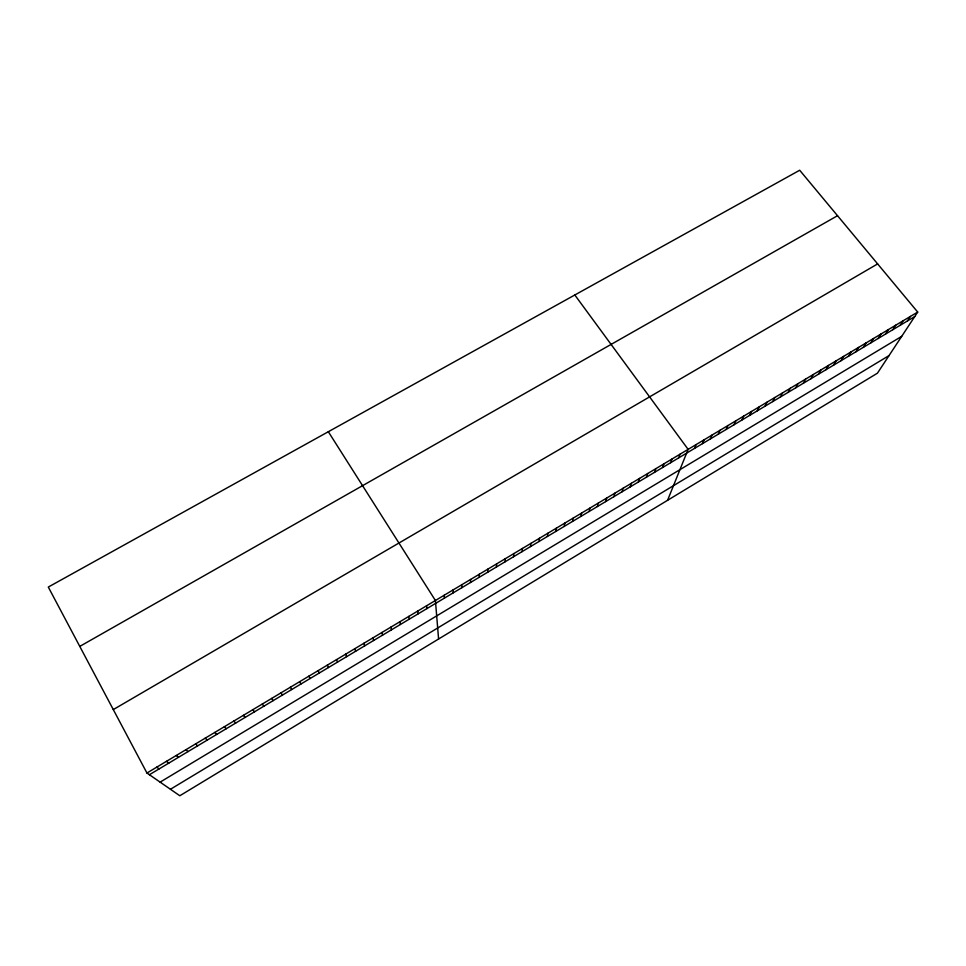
<?xml version="1.0" encoding="UTF-8"?>
<svg xmlns="http://www.w3.org/2000/svg" width="966" height="966" viewBox="0 0 966 966"><rect width="100%" height="100%" fill="white"/><g stroke="black" fill="none" stroke-linecap="round" stroke-linejoin="round"><path stroke-width="1.45" d="M470.551 582.474L470.575 579.467M479.208 577.294L479.281 574.263M487.83 572.126L487.975 569.059M496.427 566.982L496.633 563.89M504.989 561.85L505.254 558.722M513.538 556.742L513.864 553.578M522.038 551.646L522.437 548.459M530.527 546.563L530.974 543.339M538.98 541.503L539.499 538.255M547.408 536.456L547.988 533.172M555.812 531.433L556.44 528.112M564.192 526.422L564.881 523.077M572.536 521.423L573.285 518.042M580.856 516.436L581.653 513.031M589.151 511.473L590.009 508.044M597.411 506.534L598.328 503.069M605.646 501.595L606.624 498.106M613.869 496.681L614.895 493.155M622.044 491.779L623.142 488.228M630.206 486.9L631.353 483.314M638.345 482.022L639.54 478.411M646.447 477.168L647.703 473.533M654.537 472.338L655.842 468.667M662.591 467.508L663.956 463.825M670.621 462.702L672.034 458.983M678.627 457.92L680.088 454.165M667.566 500.316L688.13 449.359L574.818 294.992M694.554 448.381L696.136 444.577M702.487 443.635L704.117 439.796M710.384 438.902L712.075 435.038M718.269 434.181L719.996 430.305M726.118 429.484L727.905 425.571M733.955 424.799L735.79 420.862M741.755 420.125L743.639 416.165M749.531 415.465L751.476 411.48M757.296 410.828L759.276 406.807M765.024 406.191L767.064 402.158M772.728 401.578L774.817 397.521M780.407 396.978L782.545 392.896M788.075 392.401L790.26 388.284M795.706 387.825L797.94 383.683M803.314 383.273L805.608 379.107M810.909 378.72L813.239 374.542M818.468 374.192L820.846 369.99M826.015 369.688L828.442 365.45M833.537 365.184L836.001 360.922M841.024 360.692L843.547 356.418M848.498 356.225L851.07 351.914M855.948 351.769L858.557 347.434M863.375 347.313L866.031 342.966M870.777 342.882L873.481 338.511M878.154 338.462L880.907 334.067M885.52 334.067L888.309 329.635M892.85 329.672L895.687 325.228M900.167 325.288L903.053 320.821M907.46 320.929L910.383 316.437M917.7 312.066L877.442 373.178L179.821 795.755L146.941 773.017L48.3 587.062L799.691 170.245L917.7 312.066L146.941 773.017M170.451 789.27L889.046 355.573M160.127 782.134L901.701 336.361M149.404 774.72L914.73 316.582M113.288 709.587L877.623 263.911M79.78 646.399L837.522 215.708M156.734 767.161L159.112 768.9M166.502 761.317L168.796 763.104M176.235 755.497L178.456 757.32M185.919 749.701L188.068 751.572M195.591 743.929L197.656 745.837M205.215 738.169L207.207 740.113M214.802 732.433L216.722 734.414M224.366 726.71L226.213 728.738M233.893 721.01L235.656 723.075M243.384 715.335L245.074 717.436M252.851 709.672L254.469 711.821M262.281 704.045L263.815 706.218M271.675 698.418L273.149 700.64M328.331 431.717L435.412 600.502L438.588 639.009M281.034 692.815L282.434 695.085M290.368 687.237L291.696 689.543M299.665 681.682L300.921 684.013M308.927 676.14L310.11 678.506M318.164 670.609L319.275 673.024M327.377 665.115L328.416 667.554M336.542 659.621L337.52 662.108M345.683 654.163L346.589 656.675M354.8 648.705L355.633 651.265M363.88 643.284L364.641 645.868M372.924 637.862L373.625 640.494M381.944 632.476L382.572 635.133M390.928 627.103L391.496 629.796M399.888 621.742L400.383 624.471M408.811 616.405L409.246 619.17M417.71 611.08L418.073 613.881M426.574 605.779L426.875 608.616M444.251 595.213L444.42 598.111M453.054 589.948L453.163 592.883M461.82 584.696L461.869 587.666"/></g></svg>
